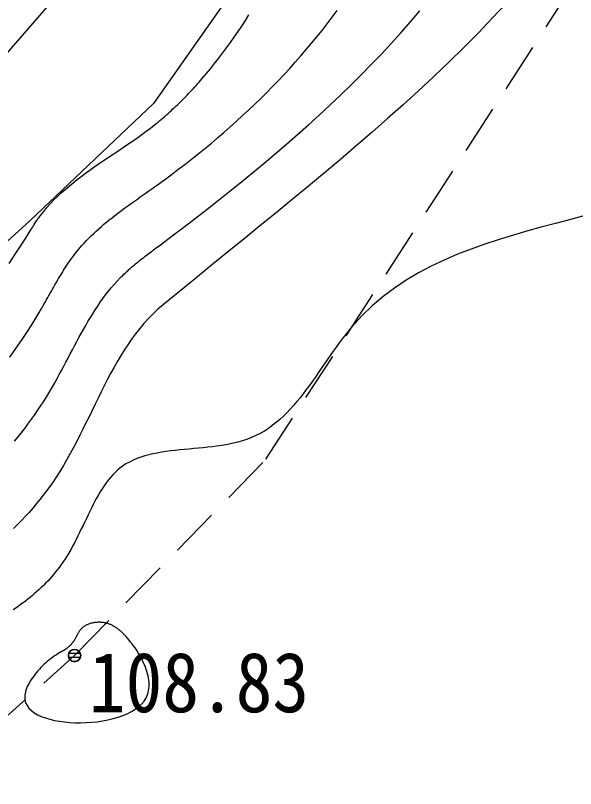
# Model space of a CAD drawing. Units: millimetres, scale not verified. Extents: x -200000 to 200000, y -137500 to 137500.
# Drawn here: x -12207 to -5356, y 7493 to 16946 of the extents above; entities that cross this region are included whole.
import ezdxf
from ezdxf.enums import TextEntityAlignment as Align

# ---------------------------------------------------------------- set-up
doc = ezdxf.new("R2010")
doc.units = ezdxf.units.MM
doc.header["$LTSCALE"] = 500
doc.linetypes.add('DASHED1', pattern=[1.8, 1.2, -0.6])
for name, color, linetype in [('0-0_S-TTL', 7, 'Continuous'), ('0-4_S-BGD', 5, 'Continuous'), ('0-5_S-BGD-HICN', 6, 'Continuous'), ('0-6_S-BGD-LWCN', 7, 'Continuous')]:
    doc.layers.add(name, color=color, linetype=linetype)
doc.styles.add('ＭＳ ゴシック', font='')
doc.styles.get('ＭＳ ゴシック').set_extended_font_data('MS Gothic')

msp = doc.modelspace()

# ---------------------------------------------------------------- linework, layer by layer
at = {"layer": '0-0_S-TTL'}
msp.add_lwpolyline([(-23112, 4048), (-10403, 18683), (8674, 40954), (27373, 44256), (43348.2, 46629.2)], dxfattribs=at)
at = {"layer": '0-4_S-BGD'}
for p, q in [((-11556.6, 9100), (-11411.4, 9100)), ((-11556.6, 9100), (-11411.4, 9100)), ((-11552.3, 9150), (-11415.7, 9150)), ((-11552.3, 9150), (-11415.7, 9150)), ((-11513.4, 9050), (-11454.6, 9050)), ((-11513.4, 9050), (-11454.6, 9050))]:
    msp.add_line(p, q, dxfattribs=at)
msp.add_lwpolyline([(13563, 46834), (10137, 44230), (6204, 41798), (2285, 37556), (-944, 33375), (-3441, 29180), (-5250, 25567), (-6048, 22797), (-8885, 18196), (-10519, 15871), (-12031, 14435), (-15681, 11121), (-17128, 10269), (-18913, 9208), (-20665, 6660), (-25085, 675), (-26643, -2294), (-28017, -5398), (-29277, -8757)], dxfattribs=at)
at = {"layer": '0-4_S-BGD', "linetype": 'DASHED1'}
msp.add_lwpolyline([(-18927, 1230), (-18665.8, 1602.9), (-16569, 4596), (-11484, 9119), (-9143, 11519), (-4282, 19019), (-332, 24603), (3993, 30855), (6621, 33622), (8704, 37198), (10634, 38394), (13553, 42428), (17335, 43396), (23148, 44146)], dxfattribs=at)
at = {"layer": '0-4_S-BGD'}
msp.add_circle((-11484, 9119), 75, dxfattribs=at)
for start, end in [(90, 270), (270, 90)]:
    msp.add_arc((-11484, 9119), 75, start, end, dxfattribs=at)
at = {"layer": '0-5_S-BGD-HICN'}
for points in [[(-5222.7, 14502.4), (-5403.2, 14455.2), (-5583.3, 14408.1), (-5762.6, 14360.4), (-5940.7, 14311.4), (-6117.2, 14260.6), (-6291.7, 14207.2), (-6463.9, 14150.7), (-6633.4, 14090.4), (-6799.7, 14025.7), (-6962.6, 13955.9), (-7121.5, 13880.5), (-7276.2, 13798.7), (-7426.2, 13709.9), (-7571.2, 13613.5), (-7710.8, 13508.8), (-7844.5, 13395.3), (-7972.1, 13272.2), (-8093, 13139), (-8132.5, 13091.4), (-8171.3, 13042.7), (-8209.5, 12993), (-8247.1, 12942.4), (-8284.3, 12891.2), (-8321.1, 12839.4)], [(-8321.1, 12839.4), (-8357.6, 12787.2), (-8393.9, 12734.7), (-8430.2, 12682.1), (-8466.3, 12629.4), (-8502.6, 12576.9), (-8539, 12524.6), (-8575.7, 12472.7), (-8612.6, 12421.4), (-8650, 12370.7), (-8687.9, 12320.8), (-8726.4, 12271.9), (-8765.5, 12224), (-8805.4, 12177.4), (-8846.2, 12132.1), (-8887.8, 12088.3), (-8930.5, 12046.2), (-8974.3, 12005.8), (-9019.3, 11967.3), (-9065.6, 11930.8), (-9113.2, 11896.5), (-9162.3, 11864.5), (-9213, 11835), (-9265.2, 11808.1), (-9319.2, 11783.8), (-9368.4, 11764.8), (-9418.8, 11747.8), (-9470.5, 11732.6), (-9523.2, 11719.3), (-9576.8, 11707.5), (-9631.3, 11697), (-9686.5, 11687.9), (-9742.4, 11679.8), (-9798.7, 11672.6), (-9855.4, 11666.1), (-9912.4, 11660.2), (-9969.5, 11654.7), (-10026.7, 11649.4), (-10083.9, 11644.3), (-10140.8, 11639)], [(-10140.8, 11639), (-10197.5, 11633.4), (-10253.7, 11627.5), (-10309.5, 11620.9), (-10364.6, 11613.6), (-10418.9, 11605.3), (-10472.4, 11596), (-10524.9, 11585.4), (-10576.3, 11573.4), (-10626.6, 11559.7), (-10675.5, 11544.4), (-10723, 11527.1), (-10768.9, 11507.7), (-10813.2, 11486), (-10855.8, 11462), (-10896.4, 11435.3), (-10928.7, 11411.1), (-10959.8, 11385), (-10989.5, 11357.3), (-11018.2, 11327.9), (-11045.8, 11296.9), (-11072.3, 11264.6), (-11097.9, 11230.8), (-11122.7, 11195.8), (-11146.7, 11159.7), (-11170, 11122.4), (-11192.7, 11084.2), (-11214.9, 11045.1), (-11236.5, 11005.2), (-11257.8, 10964.6), (-11278.7, 10923.3), (-11299.4, 10881.6), (-11319.9, 10839.4), (-11340.3, 10796.8), (-11360.7, 10754.1), (-11381.1, 10711.1), (-11401.7, 10668.1), (-11422.4, 10625.2), (-11443.5, 10582.3), (-11464.9, 10539.7)], [(-11464.9, 10539.7), (-11486.7, 10497.4), (-11509, 10455.5), (-11531.9, 10414), (-11555.5, 10373.2), (-11579.8, 10333), (-11604.9, 10293.6), (-11625.9, 10262.2), (-11647.5, 10231.4), (-11669.6, 10201.1), (-11692.3, 10171.4), (-11715.5, 10142.2), (-11739.2, 10113.5), (-11763.4, 10085.3), (-11788, 10057.7), (-11813.1, 10030.6), (-11838.7, 10003.9), (-11864.6, 9977.8), (-11891, 9952.1), (-11917.8, 9926.9), (-11944.9, 9902.2), (-11972.4, 9878), (-12000.3, 9854.2), (-12028.4, 9830.8), (-12056.9, 9807.9), (-12085.7, 9785.4), (-12114.7, 9763.3), (-12144.1, 9741.7), (-12173.6, 9720.4), (-12203.4, 9699.6), (-12233.4, 9679.1)]]:
    msp.add_lwpolyline(points, dxfattribs=at)
at = {"layer": '0-6_S-BGD-LWCN'}
for points in [[(-6202.3, 17096.8), (-6374.3, 16912.6), (-6549.4, 16730.9), (-6727.5, 16551.6), (-6908.3, 16374.4), (-7091.6, 16199.3), (-7277.2, 16026.2), (-7465, 15854.9), (-7654.6, 15685.2), (-7846, 15517.1), (-8038.9, 15350.3), (-8233.1, 15184.9), (-8428.4, 15020.6), (-8624.6, 14857.2)], [(-10681, 14726.6), (-10645.8, 14751.4), (-10610.5, 14776.2), (-10575.3, 14801.1), (-10540.1, 14826), (-10504.9, 14850.9), (-10469.8, 14876), (-10385.7, 14936.8), (-10302.2, 14998.4), (-10219.3, 15060.6), (-10137.2, 15123.5), (-10055.6, 15187.1), (-9974.8, 15251.4), (-9894.7, 15316.3), (-9815.2, 15382), (-9736.5, 15448.4), (-9658.6, 15515.4), (-9581.3, 15583.2), (-9504.9, 15651.6), (-9429.2, 15720.8), (-9354.2, 15790.6), (-9280.1, 15861.2), (-9206.8, 15932.5), (-9134.3, 16004.4), (-9062.7, 16077.1), (-8991.8, 16150.5), (-8921.9, 16224.6), (-8852.8, 16299.4), (-8784.6, 16374.9), (-8717.3, 16451.2), (-8650.9, 16528.1), (-8585.4, 16605.8), (-8520.9, 16684.2), (-8457.3, 16763.3), (-8394.7, 16843.1), (-8333, 16923.7), (-8272.4, 17004.9)], [(-10536.7, 14066), (-10519.6, 14078.9), (-10502.4, 14091.8), (-10485.2, 14104.7), (-10468, 14117.5), (-10450.8, 14130.4), (-10433.6, 14143.3), (-10290.3, 14251), (-10147.5, 14359.3), (-10005.1, 14468.4), (-9863.3, 14578.2), (-9722.2, 14688.9), (-9581.7, 14800.4), (-9442.1, 14912.9), (-9303.3, 15026.2), (-9165.4, 15140.6), (-9028.6, 15255.9), (-8892.8, 15372.3), (-8758.2, 15489.8), (-8624.8, 15608.5), (-8492.7, 15728.3), (-8362, 15849.4), (-8232.8, 15971.7), (-8105.1, 16095.3), (-7979, 16220.3), (-7854.6, 16346.7), (-7731.9, 16474.5), (-7611.1, 16603.7), (-7492.1, 16734.5), (-7375.1, 16866.8), (-7260.2, 17000.7)], [(-10088.9, 15991.5), (-10070.4, 16010.9), (-10052, 16030.5), (-10033.8, 16050.1), (-10015.7, 16069.9), (-9997.7, 16089.7), (-9979.8, 16109.6), (-9962, 16129.7), (-9944.3, 16149.8), (-9926.7, 16169.9), (-9874.1, 16231.6), (-9822.5, 16294), (-9771.7, 16357.1), (-9721.9, 16420.8), (-9672.9, 16485.2), (-9624.7, 16550.3), (-9577.3, 16615.9), (-9530.6, 16682.2), (-9484.7, 16749), (-9439.5, 16816.3), (-9394.9, 16884.1), (-9350.9, 16952.5)], [(-11453.3, 14939.2), (-11402.7, 14977.8), (-11351.4, 15015.8), (-11299.4, 15053.4), (-11246.9, 15090.4), (-11194, 15127.1), (-11140.7, 15163.6), (-11087.1, 15199.8), (-11033.4, 15235.9), (-10979.6, 15272), (-10925.8, 15308.1), (-10872.1, 15344.4), (-10818.5, 15380.9), (-10765.2, 15417.6), (-10712.3, 15454.8), (-10659.9, 15492.4), (-10607.9, 15530.5), (-10556.6, 15569.2), (-10506, 15608.7), (-10484.8, 15625.7), (-10463.7, 15642.8), (-10442.8, 15660), (-10422, 15677.4), (-10401.4, 15694.9), (-10380.8, 15712.5), (-10360.5, 15730.3), (-10340.2, 15748.2), (-10320.1, 15766.2), (-10300.1, 15784.3), (-10280.3, 15802.6), (-10260.6, 15821), (-10241, 15839.5), (-10221.5, 15858.1), (-10202.2, 15876.8), (-10183, 15895.7), (-10163.9, 15914.6), (-10145, 15933.7), (-10126.2, 15952.8), (-10107.5, 15972.1), (-10088.9, 15991.5)], [(-12014.9, 14330.7), (-12013.3, 14333.3), (-12011.8, 14335.8), (-12010.3, 14338.3), (-12008.7, 14340.8), (-12007.2, 14343.3), (-12005.6, 14345.8), (-12004.1, 14348.4), (-12002.5, 14350.9), (-12001, 14353.4), (-11999.5, 14355.9), (-11997.9, 14358.4), (-11996.4, 14360.9), (-11994.8, 14363.4), (-11993.3, 14365.9), (-11991.7, 14368.5), (-11990.2, 14371), (-11988.6, 14373.5), (-11987, 14376), (-11985.5, 14378.5), (-11983.9, 14380.9), (-11982.3, 14383.4), (-11980.8, 14385.9), (-11979.2, 14388.4), (-11977.6, 14390.9), (-11976, 14393.4), (-11974.5, 14395.8), (-11972.9, 14398.3), (-11937.7, 14450.6), (-11900.8, 14501.3), (-11862.2, 14550.6), (-11822, 14598.3), (-11780.3, 14644.8), (-11737.1, 14690), (-11692.7, 14734), (-11646.9, 14776.9), (-11600, 14818.8), (-11552.1, 14859.7), (-11503.2, 14899.8), (-11453.3, 14939.2)], [(-8624.6, 14857.2), (-8821.5, 14694.8), (-9018.9, 14533.1), (-9216.5, 14372), (-9414.3, 14211.4), (-9611.9, 14051.1), (-9809.3, 13891), (-10006.1, 13731), (-10202.2, 13570.9), (-10397.3, 13410.6), (-10397.5, 13410.5), (-10397.6, 13410.4), (-10397.8, 13410.2), (-10397.9, 13410.1), (-10398.1, 13410), (-10398.2, 13409.9), (-10398.4, 13409.7), (-10398.5, 13409.6), (-10398.6, 13409.5), (-10398.8, 13409.4), (-10398.9, 13409.3), (-10399.1, 13409.1), (-10399.2, 13409), (-10399.4, 13408.9), (-10399.5, 13408.8), (-10399.7, 13408.7), (-10399.8, 13408.5), (-10400, 13408.4), (-10400.1, 13408.3), (-10400.3, 13408.2), (-10400.4, 13408.1), (-10400.5, 13407.9), (-10400.7, 13407.8), (-10400.8, 13407.7), (-10401, 13407.6), (-10401.1, 13407.5), (-10401.3, 13407.3), (-10401.4, 13407.2), (-10401.6, 13407.1), (-10401.7, 13407)], [(-11694.5, 13703.7), (-11679.4, 13729.2), (-11664.3, 13754.5), (-11649, 13779.8), (-11633.5, 13804.9), (-11617.9, 13829.8), (-11602.1, 13854.6), (-11586.1, 13879.2), (-11569.9, 13903.5), (-11553.5, 13927.7), (-11536.8, 13951.7), (-11519.8, 13975.4), (-11502.6, 13998.9), (-11485.1, 14022.2), (-11467.3, 14045.2), (-11449.1, 14067.9), (-11422.6, 14099.9), (-11395.3, 14131.4), (-11367.4, 14162.3), (-11338.9, 14192.7), (-11309.8, 14222.6), (-11280.1, 14252.1), (-11249.9, 14281), (-11219.2, 14309.5), (-11188, 14337.7), (-11156.4, 14365.4), (-11124.4, 14392.8), (-11091.9, 14419.8), (-11059.1, 14446.5), (-11025.9, 14472.9), (-10992.4, 14499.1), (-10958.6, 14525), (-10924.6, 14550.7), (-10890.3, 14576.2), (-10855.8, 14601.6), (-10821.1, 14626.8), (-10786.2, 14651.9), (-10751.3, 14676.8), (-10716.2, 14701.7), (-10681, 14726.6)], [(-12283.1, 13915.2), (-12192.9, 14049.9), (-12105, 14186), (-12019.5, 14323.2), (-12018, 14325.7), (-12016.4, 14328.2), (-12014.9, 14330.7)], [(-11403.8, 13057.1), (-11376.3, 13106.4), (-11348.4, 13155.3), (-11320.2, 13203.8), (-11291.4, 13251.9), (-11262.1, 13299.5), (-11232.1, 13346.6), (-11201.5, 13393), (-11170.2, 13438.8), (-11138.1, 13483.9), (-11105.1, 13528.3), (-11071.3, 13571.9), (-11036.4, 13614.6), (-11000.5, 13656.5), (-10963.6, 13697.5), (-10925.4, 13737.4), (-10910.7, 13752.3), (-10895.7, 13767.1), (-10880.6, 13781.7), (-10865.4, 13796.1), (-10850, 13810.5), (-10834.4, 13824.7), (-10818.7, 13838.8), (-10802.9, 13852.8), (-10787, 13866.7), (-10770.9, 13880.5), (-10754.7, 13894.2), (-10738.5, 13907.8), (-10722.1, 13921.3), (-10705.6, 13934.8), (-10689, 13948.1), (-10672.3, 13961.4), (-10655.6, 13974.7), (-10638.8, 13987.9), (-10621.9, 14001), (-10605, 14014.1), (-10588, 14027.1), (-10570.9, 14040.1), (-10553.9, 14053), (-10536.7, 14066)], [(-12278, 12769.1), (-12201, 12875.2), (-12126.3, 12982.9), (-12053.8, 13092.3), (-11983.6, 13203.2), (-11915.8, 13315.8), (-11900.8, 13341.5), (-11885.8, 13367.4), (-11871, 13393.3), (-11856.2, 13419.2), (-11841.5, 13445.1), (-11826.8, 13471.1), (-11812.2, 13497.1), (-11797.6, 13523.1), (-11783, 13549), (-11768.4, 13575), (-11753.7, 13600.8), (-11739, 13626.7), (-11724.2, 13652.4), (-11709.4, 13678.1), (-11694.5, 13703.7)], [(-10401.7, 13407), (-10464, 13353.2), (-10523.6, 13297.1), (-10580.6, 13238.9), (-10635.3, 13178.8), (-10687.7, 13116.7), (-10738.1, 13052.8), (-10786.5, 12987.3), (-10833.1, 12920.3), (-10878.1, 12851.9), (-10921.7, 12782.1), (-10963.8, 12711.2), (-11004.8, 12639.3), (-11044.7, 12566.4), (-11083.8, 12492.7), (-11122.1, 12418.3), (-11159.8, 12343.4), (-11197, 12267.9), (-11234, 12192.2), (-11270.8, 12116.2), (-11307.6, 12040.2), (-11344.6, 11964.2), (-11381.8, 11888.3), (-11419.5, 11812.7), (-11457.8, 11737.5), (-11496.9, 11662.8), (-11536.8, 11588.7), (-11577.8, 11515.3), (-11620, 11442.9), (-11663.5, 11371.4), (-11708.5, 11301), (-11746.5, 11244.3), (-11785.6, 11188.4), (-11825.8, 11133.4), (-11867, 11079.1), (-11909.1, 11025.7), (-11952.3, 10973), (-11996.4, 10921.2), (-12041.4, 10870.2), (-12087.3, 10820)], [(-12217.5, 11741.1), (-12154.6, 11818.2), (-12093.3, 11896.7), (-12033.7, 11976.4), (-11975.7, 12057.4), (-11919.4, 12139.8), (-11864.9, 12223.4), (-11812.2, 12308.4), (-11783.1, 12357.2), (-11754.5, 12406.3), (-11726.4, 12455.8), (-11698.7, 12505.5), (-11671.3, 12555.5), (-11644.2, 12605.6), (-11617.4, 12655.9), (-11590.7, 12706.3), (-11564.2, 12756.7), (-11537.7, 12807.1), (-11511.1, 12857.4), (-11484.6, 12907.6), (-11457.8, 12957.7), (-11430.9, 13007.5), (-11403.8, 13057.1)], [(-12087.3, 10820), (-12134.1, 10770.6), (-12181.8, 10721.9), (-12230.3, 10674.1)], [(-11377.6, 9469), (-11385.6, 9462.6), (-11393.1, 9455.9), (-11400.3, 9448.8), (-11404.6, 9444.2), (-11408.7, 9439.6), (-11412.7, 9434.8), (-11416.5, 9429.8), (-11420.2, 9424.8), (-11423.8, 9419.7), (-11427.4, 9414.5), (-11430.8, 9409.2), (-11434.1, 9403.9), (-11437.4, 9398.4), (-11440.6, 9392.9), (-11443.8, 9387.4), (-11446.9, 9381.8), (-11450, 9376.1), (-11453, 9370.5), (-11456.1, 9364.7), (-11459.1, 9359), (-11462.1, 9353.3), (-11465.1, 9347.6), (-11468.1, 9341.8), (-11471.2, 9336.1), (-11474.3, 9330.4), (-11477.4, 9324.7), (-11480.6, 9319.1), (-11483.8, 9313.4), (-11487.1, 9307.9), (-11490.5, 9302.4), (-11494, 9296.9), (-11497.5, 9291.5), (-11501.2, 9286.2), (-11504.3, 9282), (-11507.4, 9277.8), (-11510.6, 9273.6), (-11513.9, 9269.5), (-11517.2, 9265.5), (-11520.6, 9261.5)], [(-10989.9, 9470.4), (-10998.1, 9475.4), (-11006.5, 9480.2), (-11015, 9484.8), (-11023.5, 9489.2), (-11032.3, 9493.3), (-11041.1, 9497.3), (-11050, 9501), (-11059.1, 9504.4), (-11068.4, 9507.6), (-11077.7, 9510.6), (-11087.3, 9513.3), (-11096.9, 9515.8), (-11107.4, 9518.2), (-11118, 9520.2), (-11128.7, 9521.9), (-11139.5, 9523.4), (-11150.5, 9524.5), (-11161.5, 9525.4), (-11172.6, 9525.9), (-11183.7, 9526.1), (-11194.8, 9526), (-11206, 9525.6), (-11217.1, 9524.9), (-11228.2, 9523.9), (-11239.3, 9522.5), (-11250.3, 9520.9), (-11261.1, 9518.9), (-11271.9, 9516.6), (-11282.6, 9513.9), (-11293.1, 9510.9), (-11303.4, 9507.6), (-11313.5, 9504), (-11323.4, 9500), (-11333.1, 9495.7), (-11342.6, 9491.1), (-11351.8, 9486.1), (-11360.7, 9480.7), (-11369.3, 9475), (-11377.6, 9469)], [(-10575.8, 8817.3), (-10579.7, 8843.5), (-10584.8, 8869.9), (-10591.3, 8896.5), (-10598.9, 8923.3), (-10607.6, 8950.2), (-10617.4, 8977.1), (-10628.2, 9004), (-10640, 9030.8), (-10652.7, 9057.5), (-10666.3, 9084.1), (-10680.6, 9110.5), (-10695.7, 9136.6), (-10711.4, 9162.4), (-10727.7, 9187.8), (-10744.6, 9212.9), (-10762, 9237.4), (-10779.9, 9261.5), (-10798.1, 9285), (-10816.6, 9307.8), (-10835.4, 9330), (-10854.5, 9351.5), (-10861.6, 9359.3), (-10868.7, 9367), (-10875.8, 9374.5), (-10883, 9382), (-10890.3, 9389.3), (-10897.5, 9396.4), (-10904.9, 9403.5), (-10912.2, 9410.4), (-10919.7, 9417.1), (-10927.2, 9423.7), (-10934.7, 9430.2), (-10942.4, 9436.5), (-10950.1, 9442.6), (-10957.9, 9448.5), (-10965.7, 9454.3), (-10973.7, 9459.8), (-10981.7, 9465.2), (-10989.9, 9470.4)], [(-11520.6, 9261.5), (-11524, 9257.6), (-11527.6, 9253.7), (-11531.1, 9249.9), (-11534.8, 9246.2), (-11538.5, 9242.5), (-11542.2, 9238.8), (-11546, 9235.2), (-11549.9, 9231.7), (-11553.8, 9228.2), (-11557.7, 9224.7), (-11561.7, 9221.4), (-11565.7, 9218), (-11569.8, 9214.8), (-11573.9, 9211.6), (-11578.1, 9208.4), (-11582.3, 9205.3), (-11586.5, 9202.2), (-11590.7, 9199.2), (-11595, 9196.3), (-11599.3, 9193.4), (-11603.7, 9190.6), (-11608, 9187.8), (-11612.4, 9185), (-11616.9, 9182.4), (-11618.4, 9181.5), (-11620, 9180.5), (-11621.5, 9179.6), (-11623.1, 9178.7), (-11624.6, 9177.8), (-11626.2, 9176.9), (-11627.7, 9176), (-11629.3, 9175.1), (-11630.9, 9174.3), (-11632.4, 9173.4), (-11634, 9172.5), (-11635.6, 9171.6), (-11637.2, 9170.7), (-11638.7, 9169.9), (-11640.3, 9169)], [(-11640.3, 9169), (-11641.9, 9168.1), (-11643.5, 9167.3), (-11645.1, 9166.4), (-11646.7, 9165.5), (-11648.2, 9164.6), (-11649.8, 9163.8), (-11651.4, 9162.9), (-11653, 9162), (-11654.6, 9161.1), (-11656.2, 9160.2), (-11657.8, 9159.3), (-11659.4, 9158.4), (-11661, 9157.5), (-11662.6, 9156.6), (-11664.2, 9155.7), (-11685.5, 9143.1), (-11707, 9129.6), (-11728.5, 9115.1), (-11750, 9099.8), (-11771.5, 9083.7), (-11792.8, 9066.9), (-11814, 9049.3), (-11834.8, 9031.1), (-11855.4, 9012.4), (-11875.6, 8993.1), (-11895.3, 8973.3), (-11914.4, 8953.1), (-11933, 8932.5), (-11950.9, 8911.6), (-11968.1, 8890.5), (-11984.5, 8869.1), (-12000, 8847.6), (-12014.5, 8825.9), (-12028.1, 8804.3), (-12040.6, 8782.6), (-12052, 8761), (-12062.2, 8739.5), (-12071.1, 8718.2), (-12078.6, 8697.1)], [(-12092.1, 8578.1), (-12082.7, 8541.4), (-12066, 8507.4), (-12042.6, 8475.8), (-12012.9, 8446.8), (-11977.4, 8420.4), (-11936.6, 8396.5), (-11891, 8375.2), (-11841.1, 8356.5), (-11787.2, 8340.3), (-11730, 8326.7), (-11669.9, 8315.6), (-11607.3, 8307.2), (-11542.8, 8301.3), (-11476.8, 8298), (-11409.8, 8297.4), (-11342.3, 8299.3), (-11274.7, 8303.8), (-11207.5, 8310.9), (-11141.3, 8320.7), (-11076.4, 8333), (-11013.5, 8348), (-10952.8, 8365.6), (-10895, 8385.8), (-10840.5, 8408.6), (-10789.7, 8434.1), (-10743.2, 8462.2), (-10701.5, 8493), (-10664.9, 8526.4), (-10634, 8562.4), (-10609.4, 8601.1), (-10598.9, 8622.8), (-10590.2, 8645.2), (-10583.3, 8668.2), (-10578.1, 8691.9), (-10574.6, 8716.1), (-10572.6, 8740.7), (-10572.2, 8765.9), (-10573.3, 8791.4), (-10575.8, 8817.3)], [(-12078.6, 8697.1), (-12084.8, 8676.2), (-12089.5, 8655.7), (-12092.6, 8635.6), (-12094.2, 8615.9), (-12094, 8596.7), (-12092.1, 8578.1)]]:
    msp.add_lwpolyline(points, dxfattribs=at)

# ---------------------------------------------------------------- texts
at = {"layer": '0-4_S-BGD', "style": 'ＭＳ ゴシック', "width": 0.9}
msp.add_text('108.83', height=733.1, dxfattribs=at).set_placement((-11308.5, 8206.8), align=Align.BOTTOM_LEFT)

doc.saveas('drawing.dxf')
